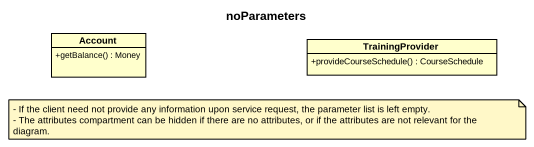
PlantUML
@startuml
title noParameters
hide circle
hide empty members
skinparam classAttributeIconSize 0
class Account #FFFFCC {
  +getBalance() : Money
}
class TrainingProvider #FFFFCC {
  +provideCourseSchedule() : CourseSchedule
}
note as N1
  - If the client need not provide any information upon service request, the parameter list is left empty.
  - The attributes compartment can be hidden if there are no attributes, or if the attributes are not relevant for the diagram.
end note
@enduml
